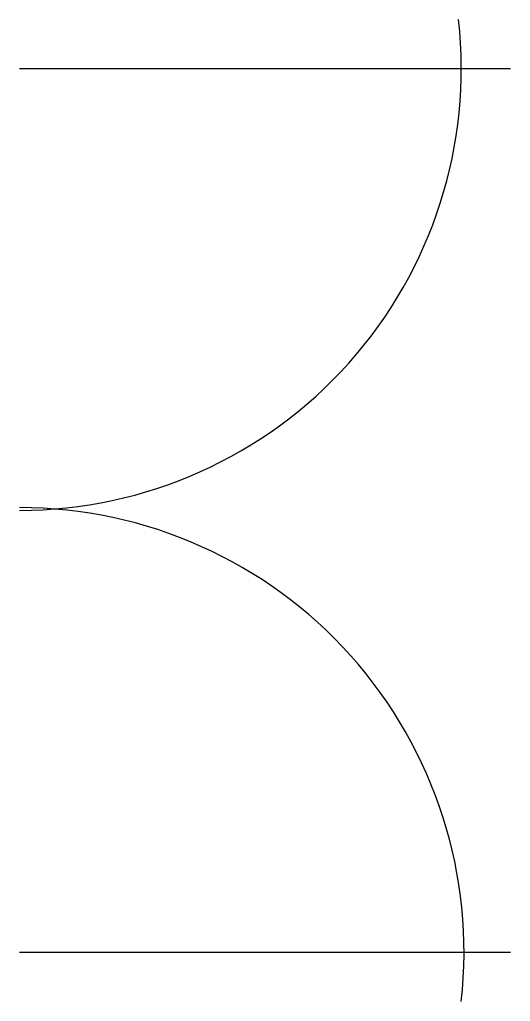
# Model space of a CAD drawing. Extents: x 253.6 to 273.6, y -157.4 to -117.4.
import ezdxf

# ---------------------------------------------------------------- set-up
doc = ezdxf.new("R2010")
doc.units = 0
doc.header["$MEASUREMENT"] = 0
doc.layers.add('10', color=15, linetype='CONTINUOUS')

msp = doc.modelspace()

# ---------------------------------------------------------------- linework, layer by layer
at = {"layer": '10'}
for p, q in [((253.608536, -119.428172), (273.576536, -119.428172)), ((253.608536, -155.370572), (273.576536, -155.370572))]:
    msp.add_line(p, q, dxfattribs=at)
for centre, radius, start, end in [((253.608539, -119.428165), 17.971197, 270.000031, 6.340213), ((253.608482, -155.370609), 18.081841, 353.659973, 89.999832)]:
    msp.add_arc(centre, radius, start, end, dxfattribs=at)

doc.saveas('drawing.dxf')
